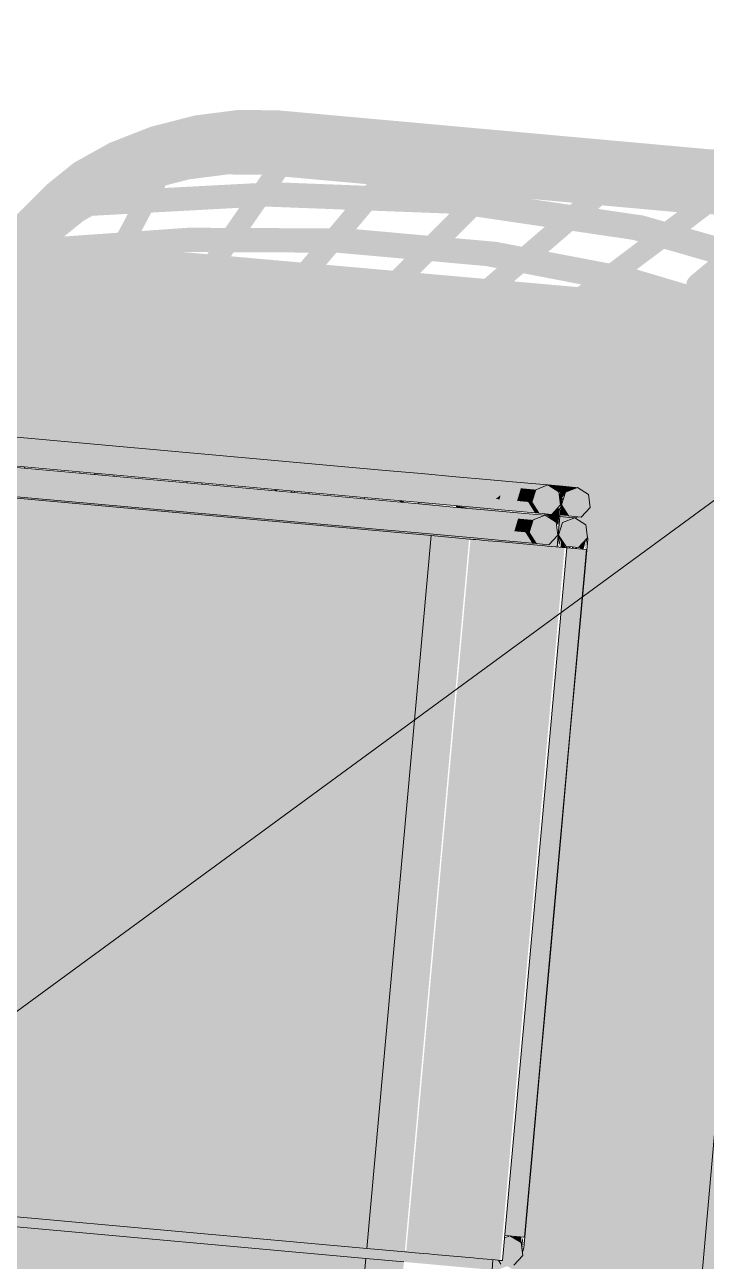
# Model space of a CAD drawing. Header units: centimetres. Extents: x -4381 to 5639, y -3920 to 4826.
# Drawn here: x 185.305 to 185.643, y 65.96 to 66.573 of the extents above; entities that cross this region are included whole.
import ezdxf
from ezdxf.xclip import XClip

# ---------------------------------------------------------------- set-up
doc = ezdxf.new("R2010")
doc.units = ezdxf.units.CM
doc.header["$MEASUREMENT"] = 0
doc.header["$XCLIPFRAME"] = 0
doc.linetypes.add('Dashed', pattern=[0.564444, 0.282222, -0.282222])
doc.linetypes.add('Tirets', pattern=[0.458611, 0.282222, -0.176389])
doc.layers.add('01- MOBILIER', color=7, linetype='Continuous')
doc.layers.add('Drawing & Figure', color=7, linetype='Continuous')
for name, color, linetype, lineweight in [('01- MOBILIER_Pen_No__1', 7, 'Continuous', 5), ('01- MOBILIER_Pen_No__101', 252, 'Continuous', 5), ('01- MOBILIER_Pen_No__2', 8, 'Continuous', 5), ('0_Pen_No__1', 7, 'Continuous', 5), ('Dalles_Pen_No__101', 252, 'Continuous', 5)]:
    doc.layers.add(name, color=color, linetype=linetype, lineweight=lineweight)
doc.layers.add('01- MOBILIER_Pen_No__180', color=7, linetype='Continuous', lineweight=5, true_color=0xe2e3c6)
doc.layers.add('RECULS_Pen_No__58', color=7, linetype='Continuous', lineweight=5, true_color=0xdf0000)

# ---------------------------------------------------------------- blocks, each defined once
blk = doc.blocks.new('Drawing_13_13', base_point=(-54.85237, -87.09209))
at = {"layer": '01- MOBILIER', "linetype": 'Continuous', "lineweight": 0, "ltscale": 5, "true_color": 0xffffff}
for points in [[(185.19854, 66.34775), (185.16666, 65.9944), (185.47443, 65.96663), (185.50631, 66.31999)], [(185.50631, 66.31999), (185.47443, 65.96663), (185.49329, 65.96493), (185.52517, 66.31829)], [(185.49329, 65.96493), (185.52587, 66.31822)], [(185.49399, 65.96487), (185.4951, 65.96477), (185.52698, 66.31812), (185.52587, 66.31822)], [(185.4951, 65.96477), (185.49657, 65.96464), (185.52845, 66.31799), (185.52698, 66.31812)], [(185.49657, 65.96464), (185.49837, 65.96447), (185.53025, 66.31783), (185.52845, 66.31799)], [(185.49837, 65.96447), (185.50044, 65.96429), (185.53232, 66.31764), (185.53025, 66.31783)], [(185.50044, 65.96429), (185.50272, 65.96408), (185.5346, 66.31744), (185.53232, 66.31764)], [(185.50272, 65.96408), (185.50514, 65.96386), (185.53702, 66.31722), (185.5346, 66.31744)], [(185.50514, 65.96386), (185.50764, 65.96364), (185.53952, 66.31699), (185.53702, 66.31722)], [(185.50764, 65.96364), (185.52718, 65.96188), (185.55906, 66.31523), (185.53952, 66.31699)], [(185.52718, 65.96188), (185.52961, 65.96166), (185.56149, 66.31501), (185.55906, 66.31523)], [(185.52961, 65.96166), (185.53197, 65.96144), (185.56385, 66.3148), (185.56149, 66.31501)], [(185.53197, 65.96144), (185.5342, 65.96124), (185.56608, 66.3146), (185.56385, 66.3148)], [(185.5342, 65.96124), (185.53624, 65.96106), (185.56812, 66.31441), (185.56608, 66.3146)], [(185.53624, 65.96106), (185.53802, 65.9609), (185.5699, 66.31425), (185.56812, 66.31441)], [(185.53802, 65.9609), (185.5395, 65.96076), (185.57138, 66.31412), (185.5699, 66.31425)], [(185.5395, 65.96076), (185.54064, 65.96066), (185.57252, 66.31401), (185.57138, 66.31412)], [(185.54064, 65.96066), (185.57329, 66.31395)], [(185.54141, 65.96059), (185.57366, 66.31391)], [(185.16621, 65.98939), (185.13433, 65.63604), (185.4421, 65.60827), (185.47398, 65.96162)], [(185.4421, 65.60827), (185.46096, 65.60657), (185.49283, 65.95992), (185.47398, 65.96162)]]:
    blk.add_hatch(color=7, dxfattribs=at).paths.add_polyline_path(points)
at = {"layer": '01- MOBILIER_Pen_No__101', "linetype": 'Continuous', "lineweight": 0, "ltscale": 5, "true_color": 0x262626}
for points in [[(185.26897, 66.37172), (185.26834, 66.36892), (185.48315, 66.34954), (185.48372, 66.35234)], [(185.26761, 66.35668), (185.26698, 66.35388), (185.48179, 66.33451), (185.48237, 66.33731)], [(185.30482, 66.35352), (185.33218, 66.35086)], [(185.30487, 66.35407), (185.3322, 66.35104)], [(185.20769, 66.34693), (185.56887, 66.31434), (185.57022, 66.32938), (185.56925, 66.32568), (185.56921, 66.32021), (185.56479, 66.31546), (185.20776, 66.34767)], [(185.33225, 66.3516), (185.33953, 66.35019)], [(185.33953, 66.35019), (185.34906, 66.34933), (185.3396, 66.35094)], [(185.34908, 66.34952), (185.38534, 66.34606)], [(185.34913, 66.35008), (185.38536, 66.34625)], [(185.38541, 66.34681), (185.39266, 66.3454)], [(185.48372, 66.35234), (185.48315, 66.34954), (185.50011, 66.34801), (185.50164, 66.35073)], [(185.50164, 66.35073), (185.50011, 66.34801), (185.51591, 66.34659), (185.51867, 66.34919)], [(185.51867, 66.34919), (185.51591, 66.34659), (185.53009, 66.34531), (185.53394, 66.34781)], [(185.53394, 66.34781), (185.53009, 66.34531), (185.54193, 66.34424), (185.54669, 66.34666)], [(185.54193, 66.34424), (185.55084, 66.34343), (185.55628, 66.3458), (185.54669, 66.34666)], [(185.39266, 66.3454), (185.42894, 66.34213), (185.39268, 66.34559)], [(185.39273, 66.34614), (185.42895, 66.34232)], [(185.42894, 66.34213), (185.43132, 66.34191), (185.429, 66.34287)], [(185.43691, 66.34141), (185.43847, 66.34127), (185.43687, 66.34216)], [(185.43853, 66.34201), (185.44582, 66.3406)], [(185.44582, 66.3406), (185.4732, 66.33813), (185.44583, 66.34079)], [(185.44588, 66.34135), (185.47322, 66.33832)], [(185.54619, 66.34385), (185.54079, 66.34), (185.54024, 66.33798), (185.54898, 66.33719), (185.55084, 66.34343)], [(185.55084, 66.34343), (185.54898, 66.33719), (185.55441, 66.3367), (185.55637, 66.34294)], [(185.55628, 66.3458), (185.55084, 66.34343), (185.55637, 66.34294), (185.56224, 66.34526)], [(185.55637, 66.34294), (185.55441, 66.3367), (185.55629, 66.33653), (185.55828, 66.34276)], [(185.56426, 66.34508), (185.55828, 66.34276), (185.55629, 66.33653), (185.55979, 66.33107), (185.56614, 66.3305), (185.57057, 66.33524), (185.56973, 66.34173)], [(185.56224, 66.34526), (185.55637, 66.34294), (185.55828, 66.34276), (185.56426, 66.34508)], [(185.57158, 66.34442), (185.56426, 66.34508), (185.56973, 66.34173), (185.57132, 66.34159)], [(185.5703, 66.33731), (185.57057, 66.33524), (185.57132, 66.34159), (185.56973, 66.34173), (185.5706, 66.34072)], [(185.56985, 66.34078), (185.5703, 66.33731), (185.5706, 66.34072)], [(185.58437, 66.34041), (185.5789, 66.34376), (185.57292, 66.34144), (185.57093, 66.33521), (185.57443, 66.32975), (185.58079, 66.32918), (185.58521, 66.33392)], [(185.57132, 66.34159), (185.57119, 66.34016), (185.57247, 66.34005), (185.57292, 66.34144)], [(185.57143, 66.34278), (185.57132, 66.34159), (185.57292, 66.34144), (185.57543, 66.34242)], [(185.57143, 66.34278), (185.57543, 66.34242), (185.57733, 66.34315), (185.57151, 66.34367)], [(185.57151, 66.34367), (185.57733, 66.34315), (185.5785, 66.3436), (185.57156, 66.34423)], [(185.57156, 66.34423), (185.5785, 66.3436), (185.57158, 66.34442)], [(185.47327, 66.33888), (185.47803, 66.3377)], [(185.48237, 66.33731), (185.48179, 66.33451), (185.49875, 66.33298), (185.50029, 66.33569)], [(185.48913, 66.33745), (185.49253, 66.33639)], [(185.49275, 66.33712), (185.5002, 66.3357)], [(185.50029, 66.33569), (185.49875, 66.33298), (185.51456, 66.33155), (185.51731, 66.33415)], [(185.50022, 66.33589), (185.51886, 66.33401)], [(185.50027, 66.33644), (185.51888, 66.3342)], [(185.51886, 66.33401), (185.52623, 66.33335), (185.51893, 66.33476)], [(185.53142, 66.33363), (185.5429, 66.3326), (185.54024, 66.33798), (185.53836, 66.33815)], [(185.53836, 66.33815), (185.54024, 66.33798), (185.54079, 66.34)], [(185.54024, 66.33798), (185.5429, 66.3326), (185.55211, 66.33177), (185.54898, 66.33719)], [(185.54898, 66.33719), (185.55211, 66.33177), (185.55783, 66.33125), (185.55441, 66.3367)], [(185.55441, 66.3367), (185.55783, 66.33125), (185.55979, 66.33107), (185.55629, 66.33653)], [(185.56993, 66.3332), (185.56965, 66.33018), (185.57075, 66.33523)], [(185.57075, 66.33523), (185.57061, 66.33364), (185.57202, 66.33351), (185.57093, 66.33521)], [(185.57105, 66.33857), (185.5709, 66.3369), (185.57198, 66.33849)], [(185.57119, 66.34016), (185.57105, 66.33857), (185.57247, 66.34005)], [(185.51731, 66.33415), (185.51456, 66.33155), (185.52873, 66.33027), (185.53258, 66.33278)], [(185.52756, 66.33038), (185.52031, 66.32462), (185.52727, 66.32399), (185.52873, 66.33027)], [(185.52653, 66.33332), (185.56266, 66.33006), (185.52659, 66.33407)], [(185.52727, 66.32399), (185.53889, 66.32294), (185.54057, 66.3292), (185.52873, 66.33027)], [(185.52873, 66.33027), (185.54057, 66.3292), (185.54533, 66.33163), (185.53258, 66.33278)], [(185.54057, 66.3292), (185.53889, 66.32294), (185.54762, 66.32215), (185.54948, 66.3284)], [(185.54057, 66.3292), (185.54948, 66.3284), (185.55493, 66.33076), (185.54533, 66.33163)], [(185.54948, 66.3284), (185.54762, 66.32215), (185.55305, 66.32166), (185.55501, 66.3279)], [(185.55493, 66.33076), (185.54948, 66.3284), (185.55501, 66.3279), (185.56088, 66.33022)], [(185.5629, 66.33004), (185.55692, 66.32773), (185.55493, 66.32149), (185.55843, 66.31604), (185.56479, 66.31546), (185.56921, 66.32021), (185.56837, 66.32669)], [(185.56088, 66.33022), (185.55501, 66.3279), (185.55692, 66.32773), (185.5629, 66.33004)], [(185.56272, 66.33081), (185.56837, 66.32669), (185.56925, 66.32568), (185.56993, 66.3332), (185.56876, 66.3333), (185.56614, 66.3305)], [(185.58301, 66.32537), (185.57754, 66.32872), (185.57156, 66.32641), (185.56958, 66.32017), (185.57308, 66.31472), (185.57943, 66.31414), (185.58385, 66.31889)], [(185.56959, 66.32944), (185.57658, 66.32881), (185.57784, 66.32888), (185.5696, 66.32963)], [(185.5696, 66.32963), (185.57784, 66.32888), (185.57908, 66.32933), (185.56965, 66.33018)], [(185.57029, 66.33013), (185.57443, 66.32975), (185.57382, 66.33071), (185.57037, 66.33102)], [(185.57037, 66.33102), (185.57382, 66.33071), (185.573, 66.33198), (185.57048, 66.33221)], [(185.57048, 66.33221), (185.573, 66.33198), (185.57202, 66.33351), (185.57061, 66.33364)], [(185.52031, 66.32462), (185.51449, 66.32056), (185.5293, 66.31866), (185.52727, 66.32399)], [(185.53889, 66.32294), (185.52727, 66.32399), (185.5293, 66.31866), (185.54154, 66.31756)], [(185.53889, 66.32294), (185.54154, 66.31756), (185.55076, 66.31673), (185.54762, 66.32215)], [(185.54762, 66.32215), (185.55076, 66.31673), (185.55648, 66.31621), (185.55305, 66.32166)], [(185.55501, 66.3279), (185.55305, 66.32166), (185.55493, 66.32149), (185.55692, 66.32773)], [(185.55305, 66.32166), (185.55648, 66.31621), (185.55843, 66.31604), (185.55493, 66.32149)], [(185.56887, 66.31434), (185.56963, 66.32074), (185.56934, 66.31958)], [(185.56958, 66.32017), (185.56905, 66.31433), (185.57005, 66.31943)], [(185.56959, 66.31428), (185.57083, 66.31823), (185.57005, 66.31943)], [(185.57046, 66.3142), (185.57162, 66.3141), (185.57185, 66.31663), (185.57083, 66.31823)], [(185.57162, 66.3141), (185.57301, 66.31397), (185.57185, 66.31663)], [(185.5839, 66.31945), (185.57994, 66.27551), (185.58398, 66.31826)], [(185.58098, 66.3158), (185.58075, 66.31327), (185.58191, 66.31317), (185.58227, 66.31719)], [(185.58227, 66.31719), (185.58191, 66.31317), (185.58325, 66.31824)], [(185.58325, 66.31824), (185.58278, 66.31309), (185.58385, 66.31889)], [(185.54064, 65.96066), (185.57329, 66.31395)], [(185.54141, 65.96059), (185.57366, 66.31391)], [(185.57366, 66.31391), (185.54291, 65.97309), (185.54861, 65.97257), (185.57936, 66.3134)], [(185.54861, 65.97257), (185.55258, 65.97222), (185.58332, 66.31304), (185.57936, 66.3134)], [(185.57301, 66.31397), (185.57456, 66.31383), (185.57308, 66.31472)], [(185.57456, 66.31383), (185.57619, 66.31368), (185.57462, 66.31458)], [(185.57619, 66.31368), (185.57782, 66.31354), (185.57625, 66.31443)], [(185.57782, 66.31354), (185.57936, 66.3134), (185.57788, 66.31428)], [(185.57943, 66.31414), (185.58075, 66.31327), (185.58098, 66.3158)], [(185.57539, 66.22506), (185.58004, 66.27462)], [(185.57539, 66.22506), (185.57047, 66.17056), (185.57552, 66.2245)], [(185.57047, 66.17056), (185.56543, 66.11469), (185.57064, 66.17036)], [(185.56543, 66.11469), (185.56051, 66.0602), (185.56563, 66.11486)], [(185.55596, 66.00974), (185.56075, 66.06073)], [(185.55596, 66.00974), (185.552, 65.9658), (185.55229, 65.96696), (185.55622, 66.01061)], [(185.17581, 65.99358), (185.17536, 65.98856), (185.53653, 65.95598), (185.53699, 65.96099)], [(185.54141, 65.96059), (185.53976, 65.96074), (185.54097, 65.95886), (185.54732, 65.95828), (185.55175, 65.96303), (185.55091, 65.96951), (185.54544, 65.97286), (185.5428, 65.97184), (185.54178, 65.96056)], [(185.54699, 65.97191), (185.54847, 65.971), (185.54861, 65.97257), (185.54707, 65.97271)], [(185.54861, 65.97257), (185.54847, 65.971), (185.5498, 65.97019), (185.55, 65.97245)], [(185.55, 65.97245), (185.5498, 65.97019), (185.55091, 65.96951), (185.55116, 65.97234)], [(185.55091, 65.96951), (185.55142, 65.96551), (185.55203, 65.97227)], [(185.55149, 65.96497), (185.55258, 65.97222), (185.55142, 65.96551)]]:
    blk.add_hatch(color=250, dxfattribs=at).paths.add_polyline_path(points)
at = {"layer": '01- MOBILIER_Pen_No__180', "linetype": 'Continuous', "ltscale": 5}
for points in [[(185.26897, 66.37172), (185.26834, 66.36892), (185.48315, 66.34954), (185.48372, 66.35234)], [(185.26834, 66.36892), (185.26767, 66.36257), (185.48249, 66.34319), (185.48315, 66.34954)], [(185.26767, 66.36257), (185.26747, 66.35744), (185.48226, 66.33807), (185.48249, 66.34319)], [(185.26698, 66.35388), (185.26632, 66.34753), (185.48114, 66.32815), (185.48179, 66.33451)], [(185.26761, 66.35668), (185.26698, 66.35388), (185.48179, 66.33451), (185.48237, 66.33731)], [(185.30482, 66.35352), (185.33218, 66.35086)], [(185.30487, 66.35407), (185.3322, 66.35104)], [(185.20769, 66.34693), (185.56887, 66.31434), (185.57022, 66.32938), (185.56925, 66.32568), (185.56921, 66.32021), (185.56479, 66.31546), (185.20776, 66.34767)], [(185.26632, 66.34753), (185.26612, 66.34241), (185.4809, 66.32303), (185.48114, 66.32815)], [(185.33225, 66.3516), (185.33953, 66.35019)], [(185.3396, 66.35094), (185.34906, 66.34933)], [(185.34906, 66.34933), (185.38534, 66.34606), (185.34908, 66.34952)], [(185.34913, 66.35008), (185.38536, 66.34625)], [(185.38541, 66.34681), (185.39266, 66.3454)], [(185.48315, 66.34954), (185.48249, 66.34319), (185.49922, 66.34168), (185.50011, 66.34801)], [(185.48372, 66.35234), (185.48315, 66.34954), (185.50011, 66.34801), (185.50164, 66.35073)], [(185.50011, 66.34801), (185.49922, 66.34168), (185.51472, 66.34028), (185.51591, 66.34659)], [(185.50164, 66.35073), (185.50011, 66.34801), (185.51591, 66.34659), (185.51867, 66.34919)], [(185.51591, 66.34659), (185.51472, 66.34028), (185.52863, 66.33903), (185.53009, 66.34531)], [(185.51867, 66.34919), (185.51591, 66.34659), (185.53009, 66.34531), (185.53394, 66.34781)], [(185.53394, 66.34781), (185.53009, 66.34531), (185.54193, 66.34424), (185.54669, 66.34666)], [(185.54669, 66.34666), (185.54193, 66.34424), (185.55084, 66.34343), (185.55628, 66.3458)], [(185.39266, 66.3454), (185.42894, 66.34213), (185.39268, 66.34559)], [(185.39273, 66.34614), (185.42895, 66.34232)], [(185.429, 66.34287), (185.43847, 66.34127)], [(185.43853, 66.34201), (185.44582, 66.3406)], [(185.44582, 66.3406), (185.4732, 66.33813), (185.44583, 66.34079)], [(185.44588, 66.34135), (185.47322, 66.33832)], [(185.48249, 66.34319), (185.48226, 66.33807), (185.49964, 66.3365), (185.49922, 66.34168)], [(185.49922, 66.34168), (185.49964, 66.3365), (185.51599, 66.33502), (185.51472, 66.34028)], [(185.53009, 66.34531), (185.52863, 66.33903), (185.54024, 66.33798), (185.54193, 66.34424)], [(185.54193, 66.34424), (185.54024, 66.33798), (185.54898, 66.33719), (185.55084, 66.34343)], [(185.55084, 66.34343), (185.54898, 66.33719), (185.55441, 66.3367), (185.55637, 66.34294)], [(185.55628, 66.3458), (185.55084, 66.34343), (185.55637, 66.34294), (185.56224, 66.34526)], [(185.55637, 66.34294), (185.55441, 66.3367), (185.55629, 66.33653), (185.55828, 66.34276)], [(185.56426, 66.34508), (185.55828, 66.34276), (185.55629, 66.33653), (185.55979, 66.33107), (185.56614, 66.3305), (185.57057, 66.33524), (185.56973, 66.34173)], [(185.56224, 66.34526), (185.55637, 66.34294), (185.55828, 66.34276), (185.56426, 66.34508)], [(185.57158, 66.34442), (185.56426, 66.34508), (185.56973, 66.34173), (185.57132, 66.34159)], [(185.5703, 66.33731), (185.57057, 66.33524), (185.57132, 66.34159), (185.56973, 66.34173), (185.5706, 66.34072)], [(185.5703, 66.33731), (185.5706, 66.34072)], [(185.58437, 66.34041), (185.5789, 66.34376), (185.57292, 66.34144), (185.57093, 66.33521), (185.57443, 66.32975), (185.58079, 66.32918), (185.58521, 66.33392)], [(185.57132, 66.34159), (185.57119, 66.34016), (185.57247, 66.34005), (185.57292, 66.34144)], [(185.57143, 66.34278), (185.57132, 66.34159), (185.57292, 66.34144), (185.57543, 66.34242)], [(185.57151, 66.34367), (185.57543, 66.34242), (185.57733, 66.34315)], [(185.57156, 66.34423), (185.5785, 66.3436), (185.57158, 66.34442)], [(185.57156, 66.34423), (185.57733, 66.34315), (185.5785, 66.3436)], [(185.47327, 66.33888), (185.49253, 66.33639)], [(185.48179, 66.33451), (185.48114, 66.32815), (185.49786, 66.32664), (185.49875, 66.33298)], [(185.48237, 66.33731), (185.48179, 66.33451), (185.49875, 66.33298), (185.50029, 66.33569)], [(185.49275, 66.33712), (185.5002, 66.3357)], [(185.50029, 66.33569), (185.49875, 66.33298), (185.51456, 66.33155), (185.51731, 66.33415)], [(185.50022, 66.33589), (185.51888, 66.3342), (185.50027, 66.33644)], [(185.50022, 66.33589), (185.51886, 66.33401)], [(185.51472, 66.34028), (185.51599, 66.33502), (185.53065, 66.3337), (185.52863, 66.33903)], [(185.51886, 66.33401), (185.56266, 66.33006), (185.51893, 66.33476)], [(185.54024, 66.33798), (185.52863, 66.33903), (185.53065, 66.3337), (185.5429, 66.3326)], [(185.54024, 66.33798), (185.5429, 66.3326), (185.55211, 66.33177), (185.54898, 66.33719)], [(185.54898, 66.33719), (185.55211, 66.33177), (185.55783, 66.33125), (185.55441, 66.3367)], [(185.55441, 66.3367), (185.55783, 66.33125), (185.55979, 66.33107), (185.55629, 66.33653)], [(185.56993, 66.3332), (185.56965, 66.33018), (185.57075, 66.33523)], [(185.57075, 66.33523), (185.57061, 66.33364), (185.57202, 66.33351), (185.57093, 66.33521)], [(185.57105, 66.33857), (185.5709, 66.3369), (185.57198, 66.33849)], [(185.57119, 66.34016), (185.57105, 66.33857), (185.57247, 66.34005)], [(185.48114, 66.32815), (185.4809, 66.32303), (185.49829, 66.32146), (185.49786, 66.32664)], [(185.49875, 66.33298), (185.49786, 66.32664), (185.51336, 66.32524), (185.51456, 66.33155)], [(185.51456, 66.33155), (185.51336, 66.32524), (185.52727, 66.32399), (185.52873, 66.33027)], [(185.51731, 66.33415), (185.51456, 66.33155), (185.52873, 66.33027), (185.53258, 66.33278)], [(185.52873, 66.33027), (185.52727, 66.32399), (185.53889, 66.32294), (185.54057, 66.3292)], [(185.53258, 66.33278), (185.52873, 66.33027), (185.54057, 66.3292), (185.54533, 66.33163)], [(185.54057, 66.3292), (185.53889, 66.32294), (185.54762, 66.32215), (185.54948, 66.3284)], [(185.54533, 66.33163), (185.54057, 66.3292), (185.54948, 66.3284), (185.55493, 66.33076)], [(185.54948, 66.3284), (185.54762, 66.32215), (185.55305, 66.32166), (185.55501, 66.3279)], [(185.55493, 66.33076), (185.54948, 66.3284), (185.55501, 66.3279), (185.56088, 66.33022)], [(185.5629, 66.33004), (185.55692, 66.32773), (185.55493, 66.32149), (185.55843, 66.31604), (185.56479, 66.31546), (185.56921, 66.32021), (185.56837, 66.32669)], [(185.56088, 66.33022), (185.55501, 66.3279), (185.55692, 66.32773), (185.5629, 66.33004)], [(185.56272, 66.33081), (185.56837, 66.32669), (185.56925, 66.32568), (185.56993, 66.3332), (185.56876, 66.3333), (185.56614, 66.3305)], [(185.58301, 66.32537), (185.57754, 66.32872), (185.57156, 66.32641), (185.56958, 66.32017), (185.57308, 66.31472), (185.57943, 66.31414), (185.58385, 66.31889)], [(185.56959, 66.32944), (185.57658, 66.32881), (185.57784, 66.32888), (185.5696, 66.32963)], [(185.56965, 66.33018), (185.57784, 66.32888), (185.57908, 66.32933)], [(185.57029, 66.33013), (185.57443, 66.32975), (185.57382, 66.33071), (185.57037, 66.33102)], [(185.57037, 66.33102), (185.57382, 66.33071), (185.573, 66.33198), (185.57048, 66.33221)], [(185.57048, 66.33221), (185.573, 66.33198), (185.57202, 66.33351), (185.57061, 66.33364)], [(185.49786, 66.32664), (185.49829, 66.32146), (185.51463, 66.31999), (185.51336, 66.32524)], [(185.51336, 66.32524), (185.51463, 66.31999), (185.5293, 66.31866), (185.52727, 66.32399)], [(185.53889, 66.32294), (185.52727, 66.32399), (185.5293, 66.31866), (185.54154, 66.31756)], [(185.53889, 66.32294), (185.54154, 66.31756), (185.55076, 66.31673), (185.54762, 66.32215)], [(185.54762, 66.32215), (185.55076, 66.31673), (185.55648, 66.31621), (185.55305, 66.32166)], [(185.55501, 66.3279), (185.55305, 66.32166), (185.55493, 66.32149), (185.55692, 66.32773)], [(185.55305, 66.32166), (185.55648, 66.31621), (185.55843, 66.31604), (185.55493, 66.32149)], [(185.56887, 66.31434), (185.56963, 66.32074), (185.56934, 66.31958)], [(185.56958, 66.32017), (185.56905, 66.31433), (185.57005, 66.31943)], [(185.56959, 66.31428), (185.57083, 66.31823), (185.57005, 66.31943)], [(185.57046, 66.3142), (185.57162, 66.3141), (185.57185, 66.31663), (185.57083, 66.31823)], [(185.57162, 66.3141), (185.57301, 66.31397), (185.57185, 66.31663)], [(185.5839, 66.31945), (185.57994, 66.27551), (185.58398, 66.31826)], [(185.58098, 66.3158), (185.58075, 66.31327), (185.58191, 66.31317), (185.58227, 66.31719)], [(185.58227, 66.31719), (185.58191, 66.31317), (185.58325, 66.31824)], [(185.58325, 66.31824), (185.58278, 66.31309), (185.58385, 66.31889)], [(185.57366, 66.31391), (185.54291, 65.97309), (185.54861, 65.97257), (185.57936, 66.3134)], [(185.54861, 65.97257), (185.55258, 65.97222), (185.58332, 66.31304), (185.57936, 66.3134)], [(185.57301, 66.31397), (185.57456, 66.31383), (185.57308, 66.31472)], [(185.57456, 66.31383), (185.57619, 66.31368), (185.57462, 66.31458)], [(185.57619, 66.31368), (185.57782, 66.31354), (185.57625, 66.31443)], [(185.57782, 66.31354), (185.57936, 66.3134), (185.57788, 66.31428)], [(185.57943, 66.31414), (185.58075, 66.31327), (185.58098, 66.3158)], [(185.57539, 66.22506), (185.58004, 66.27462)], [(185.57047, 66.17056), (185.57552, 66.2245)], [(185.57047, 66.17056), (185.56543, 66.11469), (185.57064, 66.17036)], [(185.56051, 66.0602), (185.56563, 66.11486)], [(185.56051, 66.0602), (185.55596, 66.00974), (185.56075, 66.06073)], [(185.55596, 66.00974), (185.552, 65.9658), (185.55229, 65.96696), (185.55622, 66.01061)], [(185.17581, 65.99358), (185.17536, 65.98856), (185.53653, 65.95598), (185.53699, 65.96099)], [(185.54141, 65.96059), (185.53976, 65.96074), (185.54097, 65.95886), (185.54732, 65.95828), (185.55175, 65.96303), (185.55091, 65.96951), (185.54544, 65.97286), (185.5428, 65.97184), (185.54178, 65.96056)], [(185.54699, 65.97191), (185.54847, 65.971), (185.54861, 65.97257), (185.54707, 65.97271)], [(185.54861, 65.97257), (185.54847, 65.971), (185.5498, 65.97019), (185.55, 65.97245)], [(185.55, 65.97245), (185.5498, 65.97019), (185.55091, 65.96951), (185.55116, 65.97234)], [(185.55091, 65.96951), (185.55142, 65.96551), (185.55203, 65.97227)], [(185.55149, 65.96497), (185.55258, 65.97222), (185.55142, 65.96551)]]:
    blk.add_hatch(color=256, dxfattribs=at).paths.add_polyline_path(points)
at = {"layer": '01- MOBILIER_Pen_No__2', "linetype": 'Continuous', "lineweight": 0, "ltscale": 5, "true_color": 0x1f1f1f}
for points in [[(185.26897, 66.37172), (185.26834, 66.36892), (185.48315, 66.34954), (185.48372, 66.35234)], [(185.26761, 66.35668), (185.26698, 66.35388), (185.48179, 66.33451), (185.48237, 66.33731)], [(185.30482, 66.35352), (185.33218, 66.35086)], [(185.30487, 66.35407), (185.3322, 66.35104)], [(185.20769, 66.34693), (185.56887, 66.31434), (185.57022, 66.32938), (185.56925, 66.32568), (185.56921, 66.32021), (185.56479, 66.31546), (185.20776, 66.34767)], [(185.33225, 66.3516), (185.33953, 66.35019)], [(185.3396, 66.35094), (185.34906, 66.34933)], [(185.34908, 66.34952), (185.38534, 66.34606)], [(185.34913, 66.35008), (185.38536, 66.34625)], [(185.38541, 66.34681), (185.39266, 66.3454)], [(185.48372, 66.35234), (185.48315, 66.34954), (185.50011, 66.34801), (185.50164, 66.35073)], [(185.50164, 66.35073), (185.50011, 66.34801), (185.51591, 66.34659), (185.51867, 66.34919)], [(185.51591, 66.34659), (185.53009, 66.34531), (185.53394, 66.34781), (185.51867, 66.34919)], [(185.53394, 66.34781), (185.53009, 66.34531), (185.54193, 66.34424), (185.54669, 66.34666)], [(185.54669, 66.34666), (185.54193, 66.34424), (185.55084, 66.34343), (185.55628, 66.3458)], [(185.39268, 66.34559), (185.42894, 66.34213)], [(185.39273, 66.34614), (185.42895, 66.34232)], [(185.429, 66.34287), (185.43132, 66.34191)], [(185.43691, 66.34141), (185.43847, 66.34127), (185.43687, 66.34216)], [(185.43853, 66.34201), (185.44582, 66.3406)], [(185.44582, 66.3406), (185.4732, 66.33813), (185.44583, 66.34079)], [(185.44588, 66.34135), (185.47322, 66.33832)], [(185.54619, 66.34385), (185.54079, 66.34), (185.54024, 66.33798), (185.54898, 66.33719), (185.55084, 66.34343)], [(185.55084, 66.34343), (185.54898, 66.33719), (185.55441, 66.3367), (185.55637, 66.34294)], [(185.55628, 66.3458), (185.55084, 66.34343), (185.55637, 66.34294), (185.56224, 66.34526)], [(185.55637, 66.34294), (185.55441, 66.3367), (185.55629, 66.33653), (185.55828, 66.34276)], [(185.56426, 66.34508), (185.55828, 66.34276), (185.55629, 66.33653), (185.55979, 66.33107), (185.56614, 66.3305), (185.57057, 66.33524), (185.56973, 66.34173)], [(185.56224, 66.34526), (185.55637, 66.34294), (185.55828, 66.34276), (185.56426, 66.34508)], [(185.57158, 66.34442), (185.56426, 66.34508), (185.56973, 66.34173), (185.57132, 66.34159)], [(185.5703, 66.33731), (185.57057, 66.33524), (185.57132, 66.34159), (185.56973, 66.34173), (185.5706, 66.34072)], [(185.56985, 66.34078), (185.5703, 66.33731), (185.5706, 66.34072)], [(185.58437, 66.34041), (185.5789, 66.34376), (185.57292, 66.34144), (185.57093, 66.33521), (185.57443, 66.32975), (185.58079, 66.32918), (185.58521, 66.33392)], [(185.57132, 66.34159), (185.57119, 66.34016), (185.57247, 66.34005), (185.57292, 66.34144)], [(185.57143, 66.34278), (185.57132, 66.34159), (185.57292, 66.34144), (185.57543, 66.34242)], [(185.57143, 66.34278), (185.57543, 66.34242), (185.57733, 66.34315), (185.57151, 66.34367)], [(185.57151, 66.34367), (185.57733, 66.34315), (185.5785, 66.3436), (185.57156, 66.34423)], [(185.57158, 66.34442), (185.5785, 66.3436)], [(185.47327, 66.33888), (185.47803, 66.3377)], [(185.48237, 66.33731), (185.48179, 66.33451), (185.49875, 66.33298), (185.50029, 66.33569)], [(185.4926, 66.33713), (185.48913, 66.33745), (185.49253, 66.33639)], [(185.49275, 66.33712), (185.5002, 66.3357)], [(185.50029, 66.33569), (185.49875, 66.33298), (185.51456, 66.33155), (185.51731, 66.33415)], [(185.50022, 66.33589), (185.51886, 66.33401)], [(185.50027, 66.33644), (185.51888, 66.3342)], [(185.51893, 66.33476), (185.52623, 66.33335)], [(185.53836, 66.33815), (185.53142, 66.33363), (185.5429, 66.3326), (185.54024, 66.33798)], [(185.53836, 66.33815), (185.54024, 66.33798), (185.54079, 66.34)], [(185.54024, 66.33798), (185.5429, 66.3326), (185.55211, 66.33177), (185.54898, 66.33719)], [(185.54898, 66.33719), (185.55211, 66.33177), (185.55783, 66.33125), (185.55441, 66.3367)], [(185.55441, 66.3367), (185.55783, 66.33125), (185.55979, 66.33107), (185.55629, 66.33653)], [(185.56993, 66.3332), (185.56965, 66.33018), (185.57075, 66.33523)], [(185.57061, 66.33364), (185.57202, 66.33351), (185.57093, 66.33521)], [(185.57105, 66.33857), (185.5709, 66.3369), (185.57198, 66.33849)], [(185.57119, 66.34016), (185.57105, 66.33857), (185.57247, 66.34005)], [(185.51456, 66.33155), (185.52873, 66.33027), (185.53258, 66.33278), (185.51731, 66.33415)], [(185.52756, 66.33038), (185.52031, 66.32462), (185.52727, 66.32399), (185.52873, 66.33027)], [(185.52653, 66.33332), (185.56266, 66.33006), (185.52659, 66.33407)], [(185.52873, 66.33027), (185.52727, 66.32399), (185.53889, 66.32294), (185.54057, 66.3292)], [(185.53258, 66.33278), (185.52873, 66.33027), (185.54057, 66.3292), (185.54533, 66.33163)], [(185.54057, 66.3292), (185.53889, 66.32294), (185.54762, 66.32215), (185.54948, 66.3284)], [(185.54533, 66.33163), (185.54057, 66.3292), (185.54948, 66.3284), (185.55493, 66.33076)], [(185.54948, 66.3284), (185.54762, 66.32215), (185.55305, 66.32166), (185.55501, 66.3279)], [(185.55493, 66.33076), (185.54948, 66.3284), (185.55501, 66.3279), (185.56088, 66.33022)], [(185.5629, 66.33004), (185.55692, 66.32773), (185.55493, 66.32149), (185.55843, 66.31604), (185.56479, 66.31546), (185.56921, 66.32021), (185.56837, 66.32669)], [(185.56088, 66.33022), (185.55501, 66.3279), (185.55692, 66.32773), (185.5629, 66.33004)], [(185.56272, 66.33081), (185.56837, 66.32669), (185.56925, 66.32568), (185.56993, 66.3332), (185.56876, 66.3333), (185.56614, 66.3305)], [(185.58301, 66.32537), (185.57754, 66.32872), (185.57156, 66.32641), (185.56958, 66.32017), (185.57308, 66.31472), (185.57943, 66.31414), (185.58385, 66.31889)], [(185.56959, 66.32944), (185.57658, 66.32881), (185.57784, 66.32888), (185.5696, 66.32963)], [(185.5696, 66.32963), (185.57784, 66.32888), (185.57908, 66.32933), (185.56965, 66.33018)], [(185.57048, 66.33221), (185.57037, 66.33102), (185.57382, 66.33071), (185.573, 66.33198)], [(185.57037, 66.33102), (185.57443, 66.32975), (185.57382, 66.33071)], [(185.57061, 66.33364), (185.57048, 66.33221), (185.573, 66.33198), (185.57202, 66.33351)], [(185.51449, 66.32056), (185.5293, 66.31866), (185.52727, 66.32399), (185.52031, 66.32462)], [(185.52727, 66.32399), (185.5293, 66.31866), (185.54154, 66.31756), (185.53889, 66.32294)], [(185.53889, 66.32294), (185.54154, 66.31756), (185.55076, 66.31673), (185.54762, 66.32215)], [(185.54762, 66.32215), (185.55076, 66.31673), (185.55648, 66.31621), (185.55305, 66.32166)], [(185.55501, 66.3279), (185.55305, 66.32166), (185.55493, 66.32149), (185.55692, 66.32773)], [(185.55305, 66.32166), (185.55648, 66.31621), (185.55843, 66.31604), (185.55493, 66.32149)], [(185.56887, 66.31434), (185.56963, 66.32074), (185.56934, 66.31958)], [(185.56958, 66.32017), (185.56905, 66.31433), (185.57005, 66.31943)], [(185.56959, 66.31428), (185.57083, 66.31823), (185.57005, 66.31943)], [(185.57046, 66.3142), (185.57162, 66.3141), (185.57185, 66.31663), (185.57083, 66.31823)], [(185.57162, 66.3141), (185.57301, 66.31397), (185.57185, 66.31663)], [(185.5839, 66.31945), (185.57994, 66.27551), (185.58398, 66.31826)], [(185.58098, 66.3158), (185.58075, 66.31327), (185.58191, 66.31317), (185.58227, 66.31719)], [(185.58227, 66.31719), (185.58191, 66.31317), (185.58325, 66.31824)], [(185.58325, 66.31824), (185.58278, 66.31309), (185.58385, 66.31889)], [(185.54064, 65.96066), (185.57329, 66.31395)], [(185.54141, 65.96059), (185.57366, 66.31391)], [(185.57366, 66.31391), (185.54291, 65.97309), (185.54861, 65.97257), (185.57936, 66.3134)], [(185.54861, 65.97257), (185.55258, 65.97222), (185.58332, 66.31304), (185.57936, 66.3134)], [(185.57301, 66.31397), (185.57456, 66.31383), (185.57308, 66.31472)], [(185.57456, 66.31383), (185.57619, 66.31368), (185.57462, 66.31458)], [(185.57619, 66.31368), (185.57782, 66.31354), (185.57625, 66.31443)], [(185.57782, 66.31354), (185.57936, 66.3134), (185.57788, 66.31428)], [(185.57943, 66.31414), (185.58075, 66.31327), (185.58098, 66.3158)], [(185.57539, 66.22506), (185.58004, 66.27462)], [(185.57539, 66.22506), (185.57047, 66.17056), (185.57552, 66.2245)], [(185.57047, 66.17056), (185.56543, 66.11469), (185.57064, 66.17036)], [(185.56543, 66.11469), (185.56051, 66.0602), (185.56563, 66.11486)], [(185.55596, 66.00974), (185.56075, 66.06073)], [(185.55596, 66.00974), (185.552, 65.9658), (185.55229, 65.96696), (185.55622, 66.01061)], [(185.17581, 65.99358), (185.17536, 65.98856), (185.53653, 65.95598), (185.53699, 65.96099)], [(185.54141, 65.96059), (185.53976, 65.96074), (185.54097, 65.95886), (185.54732, 65.95828), (185.55175, 65.96303), (185.55091, 65.96951), (185.54544, 65.97286), (185.5428, 65.97184), (185.54178, 65.96056)], [(185.54699, 65.97191), (185.54847, 65.971), (185.54861, 65.97257), (185.54707, 65.97271)], [(185.54861, 65.97257), (185.54847, 65.971), (185.5498, 65.97019), (185.55, 65.97245)], [(185.55, 65.97245), (185.5498, 65.97019), (185.55091, 65.96951), (185.55116, 65.97234)], [(185.55091, 65.96951), (185.55142, 65.96551), (185.55203, 65.97227)], [(185.55149, 65.96497), (185.55258, 65.97222), (185.55142, 65.96551)]]:
    blk.add_hatch(color=250, dxfattribs=at).paths.add_polyline_path(points)
at = {"layer": 'Dalles_Pen_No__101', "linetype": 'Continuous', "lineweight": 0, "ltscale": 5, "true_color": 0x262626}
h = blk.add_hatch(color=250, dxfattribs=at)
h.paths.add_polyline_path([(185.59643, 66.45631), (185.49849, 65.37063), (186.33509, 65.29515), (186.36593, 65.63704), (185.64246, 65.70231), (185.71988, 65.77972), (185.7243, 65.78446), (185.72346, 65.79095), (185.71972, 65.79324), (185.72123, 65.79476), (185.72565, 65.7995), (185.72481, 65.80599), (185.72318, 65.80699), (185.7243, 65.81936), (185.73805, 65.83083), (185.73941, 65.83215), (185.74034, 65.83349), (185.74083, 65.83481), (185.77271, 66.18816), (185.77274, 66.18943), (185.7723, 66.19062), (185.77267, 66.19185), (185.77316, 66.19318), (185.80504, 66.54653), (185.80507, 66.5478), (185.80463, 66.54898), (185.80375, 66.55005), (185.80244, 66.55096), (185.80075, 66.55169), (185.79871, 66.55223), (185.79639, 66.55256), (185.77685, 66.55433), (185.77424, 66.55443), (185.77147, 66.55431), (185.76862, 66.55395), (185.76579, 66.55337), (185.76304, 66.55259), (185.76047, 66.55162), (185.75815, 66.5505), (185.75614, 66.54926), (185.72935, 66.52701), (185.72096, 66.52327), (185.70193, 66.51714), (185.68233, 66.51301), (185.66317, 66.51107), (185.64505, 66.51144), (185.60176, 66.51535), (185.59884, 66.483), (185.62837, 66.48033), (185.62213, 66.47564), (185.61143, 66.47867), (185.59862, 66.48055), (185.59748, 66.46794), (185.60627, 66.46664), (185.60909, 66.46583)])
h.paths.add_polyline_path([(185.61291, 65.70656), (185.61416, 65.72042), (185.62389, 65.72687), (185.623, 65.71698)], flags=0)
h.paths.add_polyline_path([(185.64601, 65.73966), (185.63573, 65.72939), (185.63625, 65.73506), (185.64587, 65.74144), (185.64571, 65.73969)], flags=0)
h.paths.add_polyline_path([(185.60826, 66.45193), (185.62186, 66.46216), (185.64371, 66.45589), (185.63485, 66.44853), (185.63375, 66.44721), (185.63308, 66.44589), (185.63285, 66.4446)], flags=0)
h.paths.add_polyline_path([(185.63494, 66.472), (185.64471, 66.47935), (185.65746, 66.47909), (185.67361, 66.48072), (185.65593, 66.46604)], flags=0)
h = blk.add_hatch(color=250, dxfattribs=at)
h.paths.add_polyline_path([(185.3157, 66.49395), (185.1971, 66.37535), (185.20308, 66.37766), (185.23754, 66.37455), (185.23448, 66.37892), (185.23691, 66.38135), (185.26445, 66.38991), (185.26285, 66.37227), (185.57793, 66.34384), (185.58437, 66.34041), (185.58521, 66.33392), (185.58079, 66.32918), (185.57908, 66.32933), (185.57784, 66.32888), (185.57658, 66.32881), (185.57022, 66.32938), (185.56934, 66.31958), (185.56963, 66.32074), (185.57156, 66.32641), (185.57754, 66.32872), (185.58301, 66.32537), (185.58371, 66.31995), (185.58398, 66.31826), (185.59643, 66.45631), (185.59457, 66.45491), (185.56444, 66.46067), (185.57648, 66.47104), (185.59748, 66.46794), (185.59862, 66.48055), (185.58915, 66.48195), (185.59117, 66.48369), (185.59884, 66.483), (185.60176, 66.51535), (185.43024, 66.53082), (185.41061, 66.53101), (185.38898, 66.52821), (185.36721, 66.52263), (185.3468, 66.51464), (185.32914, 66.50478)])
h.paths.add_polyline_path([(185.26133, 66.40577), (185.26633, 66.41076), (185.26601, 66.40722)], flags=0)
h.paths.add_polyline_path([(185.35098, 66.47015), (185.32429, 66.46826), (185.33401, 66.47608), (185.3384, 66.47854), (185.35594, 66.47949)], flags=0)
h.paths.add_polyline_path([(185.36268, 66.47097), (185.36754, 66.48012), (185.41118, 66.4825), (185.40433, 66.47253), (185.38597, 66.47262)], flags=0)
h.paths.add_polyline_path([(185.37402, 66.49231), (185.3747, 66.4936), (185.38635, 66.49659), (185.40527, 66.49903), (185.42243, 66.49887), (185.41957, 66.49471)], flags=0)
h.paths.add_polyline_path([(185.38334, 66.46054), (185.39605, 66.4605), (185.39535, 66.45948)], flags=0)
h.paths.add_polyline_path([(185.40703, 66.45844), (185.40841, 66.46045), (185.4458, 66.46031), (185.44164, 66.45537)], flags=0)
h.paths.add_polyline_path([(185.41667, 66.47247), (185.424, 66.48312), (185.46375, 66.4816), (185.45589, 66.47228)], flags=0)
h.paths.add_polyline_path([(185.47371, 66.49342), (185.43218, 66.49504), (185.43412, 66.49786), (185.47439, 66.49423)], flags=0)
h.paths.add_polyline_path([(185.48719, 66.45133), (185.45426, 66.45425), (185.45933, 66.46026), (185.49312, 66.45726)], flags=0)
h.paths.add_polyline_path([(185.46911, 66.47187), (185.47689, 66.4811), (185.51548, 66.47963), (185.50454, 66.46868)], flags=0)
h.paths.add_polyline_path([(185.48684, 66.49291), (185.49059, 66.49276)], flags=0)
h.paths.add_polyline_path([(185.53273, 66.44729), (185.5008, 66.45012), (185.50672, 66.45604), (185.53363, 66.45361), (185.53889, 66.45259)], flags=0)
h.paths.add_polyline_path([(185.51813, 66.46745), (185.52876, 66.47809), (185.56268, 66.47308), (185.55121, 66.46321), (185.53875, 66.46559)], flags=0)
h.paths.add_polyline_path([(185.54739, 66.44599), (185.5521, 66.45004), (185.58075, 66.44451), (185.57898, 66.44318)], flags=0)
h.paths.add_polyline_path([(185.55513, 66.48694), (185.57653, 66.48501), (185.57533, 66.48397)], flags=0)
blk.add_hatch(color=250, dxfattribs=at).paths.add_polyline_path([(185.53653, 65.95598), (185.53879, 65.95578), (185.54408, 65.95782), (185.54955, 65.95448), (185.55025, 65.94906), (185.55052, 65.94737), (185.55229, 65.96696), (185.552, 65.9658), (185.55175, 65.96303), (185.54732, 65.95828), (185.54097, 65.95886), (185.53976, 65.96074), (185.53699, 65.96099)])
at = {"layer": '01- MOBILIER_Pen_No__1', "linetype": 'Continuous', "ltscale": 5}
for p, q in [((185.26897, 66.37172), (185.48372, 66.35234)), ((185.26747, 66.35744), (185.48226, 66.33807)), ((185.26761, 66.35668), (185.48237, 66.33731)), ((185.30487, 66.35407), (185.3048, 66.35333)), ((185.19854, 66.34775), (185.50631, 66.31999)), ((185.33225, 66.3516), (185.33218, 66.35086)), ((185.3396, 66.35094), (185.33953, 66.35019)), ((185.34913, 66.35008), (185.34906, 66.34933)), ((185.38541, 66.34681), (185.38534, 66.34606)), ((185.48372, 66.35234), (185.50164, 66.35073)), ((185.50164, 66.35073), (185.51867, 66.34919)), ((185.51867, 66.34919), (185.53394, 66.34781)), ((185.53394, 66.34781), (185.54669, 66.34666)), ((185.54669, 66.34666), (185.55628, 66.3458)), ((185.26612, 66.34241), (185.4809, 66.32303)), ((185.39273, 66.34614), (185.39266, 66.3454)), ((185.429, 66.34287), (185.42894, 66.34213)), ((185.43853, 66.34201), (185.43847, 66.34127)), ((185.44588, 66.34135), (185.44582, 66.3406)), ((185.55628, 66.3458), (185.56224, 66.34526)), ((185.55828, 66.34276), (185.55629, 66.33653)), ((185.56426, 66.34508), (185.55828, 66.34276)), ((185.56224, 66.34526), (185.56426, 66.34508)), ((185.56973, 66.34173), (185.56426, 66.34508)), ((185.56426, 66.34508), (185.57158, 66.34442)), ((185.57057, 66.33524), (185.56973, 66.34173)), ((185.56985, 66.34078), (185.5706, 66.34072)), ((185.57132, 66.34159), (185.57075, 66.33523)), ((185.57292, 66.34144), (185.57093, 66.33521)), ((185.57158, 66.34442), (185.57132, 66.34159)), ((185.57158, 66.34442), (185.57793, 66.34384)), ((185.5789, 66.34376), (185.57292, 66.34144)), ((185.57793, 66.34384), (185.57866, 66.34367)), ((185.58437, 66.34041), (185.5789, 66.34376)), ((185.58521, 66.33392), (185.58437, 66.34041)), ((185.47327, 66.33888), (185.4732, 66.33813)), ((185.48226, 66.33807), (185.49964, 66.3365)), ((185.48237, 66.33731), (185.50029, 66.33569)), ((185.4926, 66.33713), (185.49253, 66.33639)), ((185.49964, 66.3365), (185.51599, 66.33502)), ((185.50027, 66.33644), (185.5002, 66.3357)), ((185.50029, 66.33569), (185.51731, 66.33415)), ((185.51599, 66.33502), (185.53065, 66.3337)), ((185.51893, 66.33476), (185.51886, 66.33401)), ((185.55629, 66.33653), (185.55979, 66.33107)), ((185.56614, 66.3305), (185.57057, 66.33524)), ((185.57075, 66.33523), (185.57029, 66.33013)), ((185.57093, 66.33521), (185.57443, 66.32975)), ((185.51731, 66.33415), (185.53258, 66.33278)), ((185.53065, 66.3337), (185.5429, 66.3326)), ((185.53258, 66.33278), (185.54533, 66.33163)), ((185.5429, 66.3326), (185.55211, 66.33177)), ((185.54533, 66.33163), (185.55493, 66.33076)), ((185.55211, 66.33177), (185.55783, 66.33125)), ((185.55493, 66.33076), (185.56088, 66.33022)), ((185.5629, 66.33004), (185.55692, 66.32773)), ((185.55783, 66.33125), (185.55979, 66.33107)), ((185.55979, 66.33107), (185.56614, 66.3305)), ((185.56088, 66.33022), (185.5629, 66.33004)), ((185.56272, 66.33081), (185.56266, 66.33006)), ((185.56837, 66.32669), (185.5629, 66.33004)), ((185.56876, 66.3333), (185.56993, 66.3332)), ((185.56887, 66.31434), (185.57022, 66.32938)), ((185.56993, 66.3332), (185.56925, 66.32568)), ((185.57022, 66.32938), (185.56959, 66.32944)), ((185.56965, 66.33018), (185.57029, 66.33013)), ((185.57022, 66.32938), (185.57658, 66.32881)), ((185.57754, 66.32872), (185.57156, 66.32641)), ((185.57443, 66.32975), (185.58079, 66.32918)), ((185.57784, 66.32888), (185.57658, 66.32881)), ((185.58301, 66.32537), (185.57754, 66.32872)), ((185.57908, 66.32933), (185.57784, 66.32888)), ((185.58079, 66.32918), (185.58521, 66.33392)), ((185.4809, 66.32303), (185.49829, 66.32146)), ((185.55692, 66.32773), (185.55493, 66.32149)), ((185.56921, 66.32021), (185.56837, 66.32669)), ((185.56849, 66.32575), (185.56925, 66.32568)), ((185.57156, 66.32641), (185.56958, 66.32017)), ((185.58385, 66.31889), (185.58301, 66.32537)), ((185.47443, 65.96663), (185.50631, 66.31999)), ((185.49829, 66.32146), (185.51463, 66.31999)), ((185.50631, 66.31999), (185.52517, 66.31829)), ((185.51463, 66.31999), (185.5293, 66.31866)), ((185.52517, 66.31829), (185.52587, 66.31822)), ((185.52587, 66.31822), (185.52698, 66.31812)), ((185.52698, 66.31812), (185.52845, 66.31799)), ((185.52845, 66.31799), (185.53025, 66.31783)), ((185.5293, 66.31866), (185.54154, 66.31756)), ((185.53025, 66.31783), (185.53232, 66.31764)), ((185.53232, 66.31764), (185.5346, 66.31744)), ((185.5346, 66.31744), (185.53702, 66.31722)), ((185.53702, 66.31722), (185.53952, 66.31699)), ((185.53952, 66.31699), (185.55906, 66.31523)), ((185.54154, 66.31756), (185.55076, 66.31673)), ((185.55076, 66.31673), (185.55648, 66.31621)), ((185.55493, 66.32149), (185.55843, 66.31604)), ((185.55648, 66.31621), (185.55843, 66.31604)), ((185.55843, 66.31604), (185.56479, 66.31546)), ((185.56479, 66.31546), (185.56921, 66.32021)), ((185.56934, 66.31958), (185.56963, 66.32074)), ((185.56958, 66.32017), (185.57308, 66.31472)), ((185.56963, 66.32074), (185.5699, 66.3212)), ((185.57943, 66.31414), (185.58385, 66.31889)), ((185.58004, 66.27462), (185.58398, 66.31826)), ((185.58371, 66.31995), (185.5839, 66.31945)), ((185.5839, 66.31945), (185.58398, 66.31826)), ((185.54178, 65.96056), (185.57366, 66.31391)), ((185.55258, 65.97222), (185.58332, 66.31304)), ((185.55906, 66.31523), (185.56149, 66.31501)), ((185.56149, 66.31501), (185.56385, 66.3148)), ((185.56385, 66.3148), (185.56608, 66.3146)), ((185.56608, 66.3146), (185.56812, 66.31441)), ((185.56812, 66.31441), (185.5699, 66.31425)), ((185.5699, 66.31425), (185.57138, 66.31412)), ((185.57138, 66.31412), (185.57252, 66.31401)), ((185.57252, 66.31401), (185.57329, 66.31395)), ((185.57308, 66.31472), (185.57943, 66.31414)), ((185.57329, 66.31395), (185.57366, 66.31391)), ((185.57366, 66.31391), (185.57936, 66.3134)), ((185.57936, 66.3134), (185.58332, 66.31304)), ((185.57552, 66.2245), (185.58004, 66.27462)), ((185.57064, 66.17036), (185.57552, 66.2245)), ((185.56563, 66.11486), (185.57064, 66.17036)), ((185.56075, 66.06073), (185.56563, 66.11486)), ((185.55622, 66.01061), (185.56075, 66.06073)), ((185.55229, 65.96696), (185.55622, 66.01061)), ((185.16666, 65.9944), (185.47443, 65.96663)), ((185.16621, 65.98939), (185.47398, 65.96162)), ((185.54544, 65.97286), (185.5428, 65.97184)), ((185.54291, 65.97309), (185.54861, 65.97257)), ((185.55091, 65.96951), (185.54544, 65.97286)), ((185.54861, 65.97257), (185.55258, 65.97222)), ((185.47443, 65.96663), (185.49329, 65.96493)), ((185.55175, 65.96303), (185.55091, 65.96951)), ((185.552, 65.9658), (185.55229, 65.96696)), ((185.4421, 65.60827), (185.47398, 65.96162)), ((185.47398, 65.96162), (185.49283, 65.95992)), ((185.49329, 65.96493), (185.49399, 65.96487)), ((185.49399, 65.96487), (185.4951, 65.96477)), ((185.4951, 65.96477), (185.49657, 65.96464)), ((185.49657, 65.96464), (185.49837, 65.96447)), ((185.49837, 65.96447), (185.50044, 65.96429)), ((185.50044, 65.96429), (185.50272, 65.96408)), ((185.50272, 65.96408), (185.50514, 65.96386)), ((185.50514, 65.96386), (185.50764, 65.96364)), ((185.50764, 65.96364), (185.52718, 65.96188)), ((185.52718, 65.96188), (185.52961, 65.96166)), ((185.52961, 65.96166), (185.53197, 65.96144)), ((185.53197, 65.96144), (185.5342, 65.96124)), ((185.5342, 65.96124), (185.53624, 65.96106)), ((185.53624, 65.96106), (185.53802, 65.9609)), ((185.53653, 65.95598), (185.53699, 65.96099)), ((185.53802, 65.9609), (185.5395, 65.96076)), ((185.5395, 65.96076), (185.54064, 65.96066)), ((185.53976, 65.96074), (185.54097, 65.95886)), ((185.54064, 65.96066), (185.54141, 65.96059)), ((185.54141, 65.96059), (185.54178, 65.96056)), ((185.54732, 65.95828), (185.55175, 65.96303)), ((185.55149, 65.96497), (185.552, 65.9658))]:
    blk.add_line(p, q, dxfattribs=at)
at = {"layer": '0_Pen_No__1', "linetype": 'Tirets', "ltscale": 5}
blk.add_line((183.43123, 64.71514), (186.49523, 66.95891), dxfattribs=at)
at = {"layer": 'RECULS_Pen_No__58', "linetype": 'Dashed', "ltscale": 5, "flags": 128}
blk.add_lwpolyline([(184.96471, 58.28082), (172.54134, 59.40164), (173.7057, 72.30973), (186.31465, 73.60382)], close=True, dxfattribs=at)

msp = doc.modelspace()

# ---------------------------------------------------------------- block references
at = {"layer": 'Drawing & Figure', "color": 151, "linetype": 'Continuous', "lineweight": 5, "ltscale": 10, "true_color": 0x80c2ff}
ref = msp.add_blockref('Drawing_13_13', (-54.85237, -87.09209), dxfattribs=at)
XClip(ref).set_block_clipping_path([(166.1260505706, 54.1059969298), (191.9907812231, 80.1417166121)])

doc.saveas('drawing.dxf')
